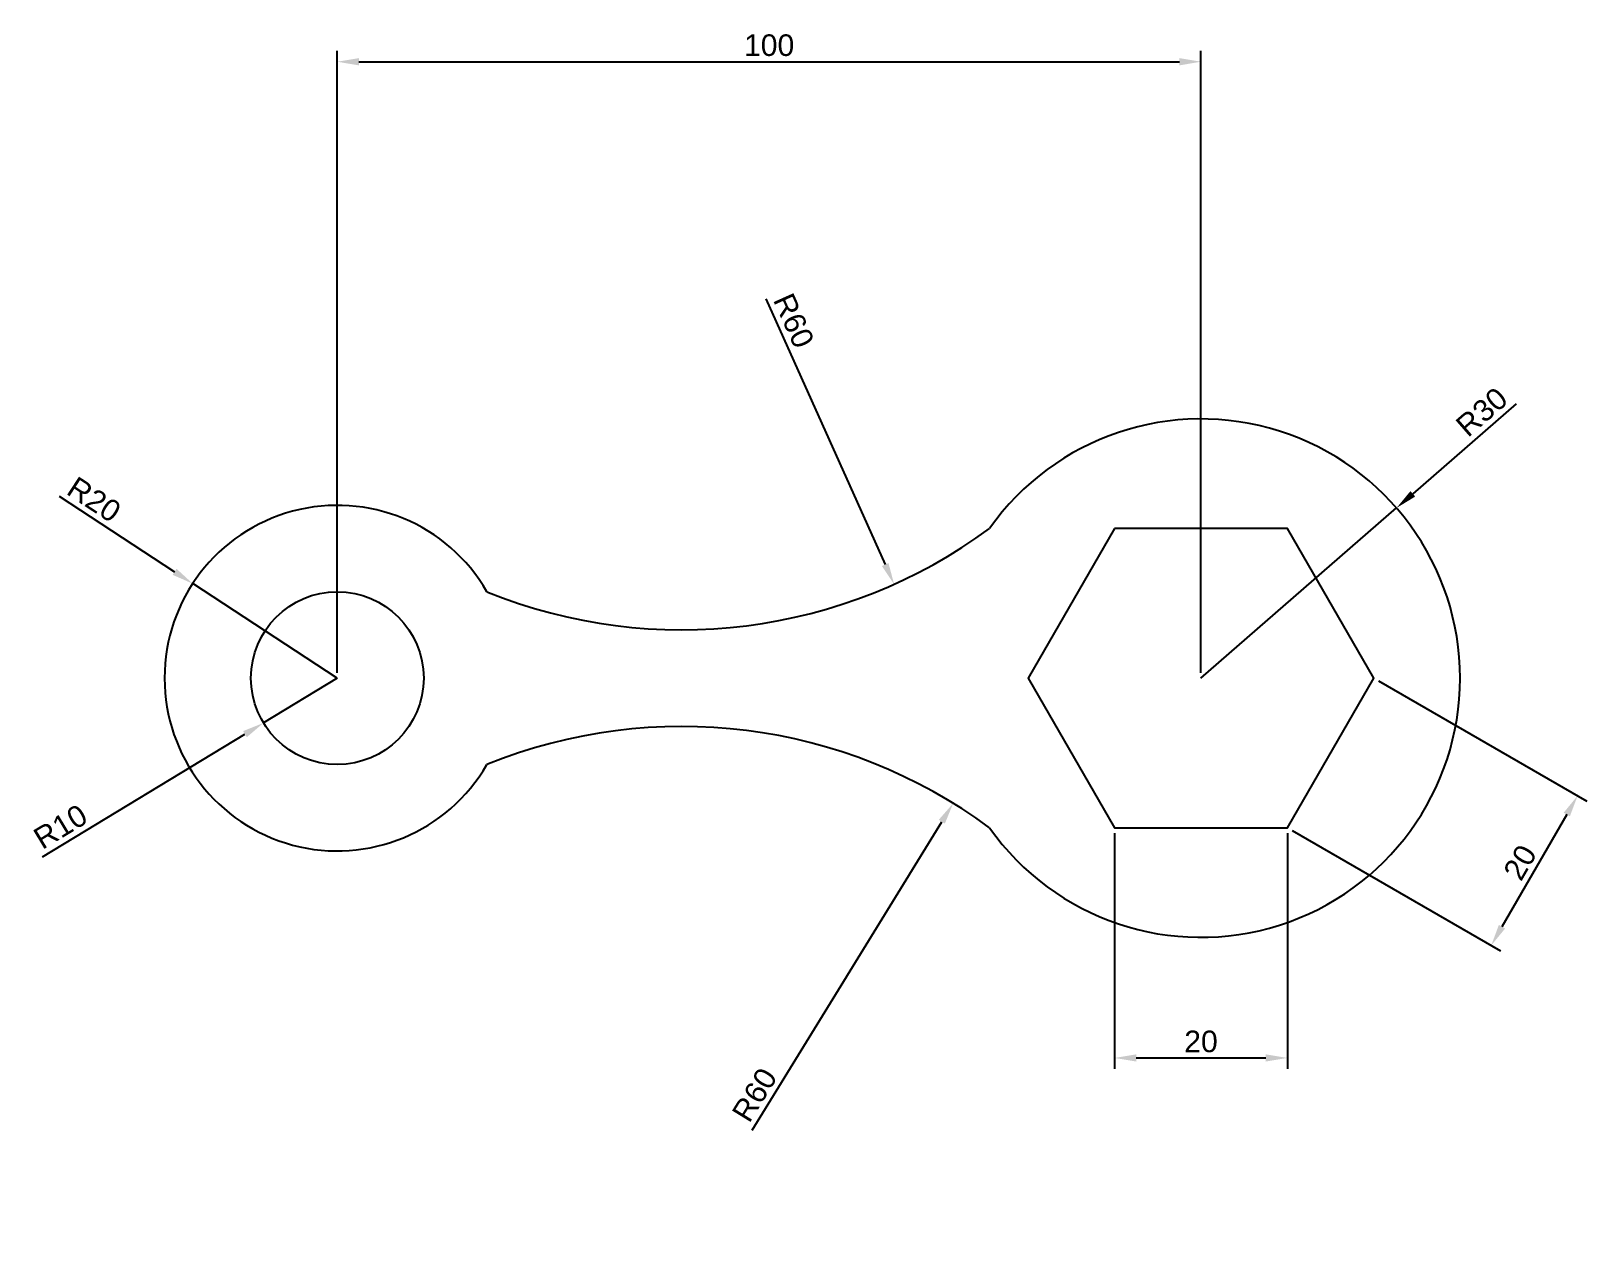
# Model space of a CAD drawing. Header units: millimetres. Extents: x 2000 to 2181, y 1682 to 1822.
import ezdxf

# ---------------------------------------------------------------- set-up
doc = ezdxf.new("R2010")
doc.units = ezdxf.units.MM
doc.styles.get("Standard").update_dxf_attribs({"font": 'arial.ttf'})
doc.dimstyles.new('ISO-25', dxfattribs={"dimtxt": 2.5, "dimasz": 2.5, "dimexe": 1.25, "dimexo": 0.625, "dimtad": 1, "dimtxsty": 'Standard', "dimcen": 2.5, "dimadec": 0, "dimazin": 0, "dimtfac": 1, "dimtmove": 0, "dimatfit": 3, "dimfxl": 1, "dimarcsym": 0})

# ---------------------------------------------------------------- blocks, each defined once
blk = doc.blocks.new('*D4')
at = {"color": 0, "lineweight": -2, "transparency": 16777216}
for p, q in [((2125.83, 1729.46), (2125.83, 1702.19)), ((2145.83, 1729.46), (2145.83, 1702.19)), ((2128.33, 1703.44), (2143.33, 1703.44))]:
    blk.add_line(p, q, dxfattribs=at)
at = {"color": 0, "transparency": 16777216}
for points in [[(2128.33, 1703.86), (2128.33, 1703.03), (2125.83, 1703.44)], [(2143.33, 1703.86), (2143.33, 1703.03), (2145.83, 1703.44)]]:
    blk.add_solid(points, dxfattribs=at)
at = {"layer": 'Defpoints', "color": 0, "transparency": 16777216}
for p in [(2125.83, 1730.08), (2145.83, 1730.08), (2145.83, 1703.44)]:
    blk.add_point(p, dxfattribs=at)
at = {"color": 0, "transparency": 16777216, "insert": (2135.83, 1705.34), "char_height": 2.5, "attachment_point": 5}
blk.add_mtext('20', dxfattribs=at)
blk = doc.blocks.new('*D5')
at = {"color": 0, "lineweight": -2, "transparency": 16777216}
for p, q in [((2156.37, 1747.09), (2180.51, 1733.16)), ((2178.18, 1731.62), (2170.68, 1718.63)), ((2146.37, 1729.77), (2170.51, 1715.84))]:
    blk.add_line(p, q, dxfattribs=at)
at = {"color": 0, "transparency": 16777216}
for points in [[(2177.82, 1731.83), (2178.54, 1731.41), (2179.43, 1733.78)], [(2170.32, 1718.84), (2171.04, 1718.42), (2169.43, 1716.46)]]:
    blk.add_solid(points, dxfattribs=at)
at = {"layer": 'Defpoints', "color": 0, "transparency": 16777216}
for p in [(2155.83, 1747.41), (2145.83, 1730.08), (2169.43, 1716.46)]:
    blk.add_point(p, dxfattribs=at)
at = {"color": 0, "transparency": 16777216, "insert": (2172.78, 1726.07), "char_height": 2.5, "attachment_point": 5, "rotation": 60}
blk.add_mtext('20', dxfattribs=at)
blk = doc.blocks.new('*D7')
at = {"color": 0, "lineweight": -2, "transparency": 16777216}
for p, q in [((2035.83, 1748.03), (2035.83, 1820)), ((2135.83, 1748.03), (2135.83, 1820)), ((2038.33, 1818.75), (2133.33, 1818.75))]:
    blk.add_line(p, q, dxfattribs=at)
at = {"color": 0, "transparency": 16777216}
for points in [[(2038.33, 1819.17), (2038.33, 1818.33), (2035.83, 1818.75)], [(2133.33, 1819.17), (2133.33, 1818.33), (2135.83, 1818.75)]]:
    blk.add_solid(points, dxfattribs=at)
at = {"layer": 'Defpoints', "color": 0, "transparency": 16777216}
for p in [(2135.83, 1818.75), (2035.83, 1747.41), (2135.83, 1747.41)]:
    blk.add_point(p, dxfattribs=at)
at = {"color": 0, "transparency": 16777216, "insert": (2085.83, 1820.65), "char_height": 2.5, "attachment_point": 5}
blk.add_mtext('100', dxfattribs=at)
blk = doc.blocks.new('*D8')
at = {"color": 0, "lineweight": -2, "transparency": 16777216}
blk.add_line((2085.46, 1791.29), (2099.27, 1760.55), dxfattribs=at)
at = {"color": 0, "transparency": 16777216}
blk.add_solid([(2099.65, 1760.72), (2098.89, 1760.38), (2100.3, 1758.27)], dxfattribs=at)
at = {"layer": 'Defpoints', "color": 0, "transparency": 16777216}
for p in [(2075.71, 1813), (2100.3, 1758.27)]:
    blk.add_point(p, dxfattribs=at)
at = {"color": 0, "transparency": 16777216, "insert": (2088.68, 1788.78), "char_height": 2.5, "attachment_point": 5, "rotation": 294.1918}
blk.add_mtext('R60', dxfattribs=at)
blk = doc.blocks.new('*D9')
at = {"color": 0, "lineweight": -2, "transparency": 16777216}
blk.add_line((2083.88, 1695.1), (2105.83, 1730.79), dxfattribs=at)
at = {"color": 0, "transparency": 16777216}
blk.add_solid([(2105.47, 1731.01), (2106.18, 1730.57), (2107.14, 1732.92)], dxfattribs=at)
at = {"layer": 'Defpoints', "color": 0, "transparency": 16777216}
for p in [(2107.14, 1732.92), (2075.71, 1681.81)]:
    blk.add_point(p, dxfattribs=at)
at = {"color": 0, "transparency": 16777216, "insert": (2084.15, 1699.17), "char_height": 2.5, "attachment_point": 5, "rotation": 58.4138}
blk.add_mtext('R60', dxfattribs=at)
blk = doc.blocks.new('*D10')
at = {"color": 0, "lineweight": -2, "transparency": 16777216}
for p, q in [((2003.61, 1768.45), (2017, 1759.71)), ((2035.83, 1747.41), (2019.09, 1758.34))]:
    blk.add_line(p, q, dxfattribs=at)
at = {"color": 0, "transparency": 16777216}
blk.add_solid([(2017.22, 1760.06), (2016.77, 1759.36), (2019.09, 1758.34)], dxfattribs=at)
at = {"layer": 'Defpoints', "color": 0, "transparency": 16777216}
for p in [(2019.09, 1758.34), (2035.83, 1747.41)]:
    blk.add_point(p, dxfattribs=at)
at = {"color": 0, "transparency": 16777216, "insert": (2007.67, 1768.07), "char_height": 2.5, "attachment_point": 5, "rotation": 326.8437}
blk.add_mtext('R20', dxfattribs=at)
blk = doc.blocks.new('*D11')
at = {"color": 0, "lineweight": -2, "transparency": 16777216}
for p, q in [((2035.83, 1747.41), (2027.28, 1742.22)), ((2001.68, 1726.71), (2025.14, 1740.93))]:
    blk.add_line(p, q, dxfattribs=at)
at = {"color": 0, "transparency": 16777216}
blk.add_solid([(2024.93, 1741.28), (2025.36, 1740.57), (2027.28, 1742.22)], dxfattribs=at)
at = {"layer": 'Defpoints', "color": 0, "transparency": 16777216}
for p in [(2035.83, 1747.41), (2027.28, 1742.22)]:
    blk.add_point(p, dxfattribs=at)
at = {"color": 0, "transparency": 16777216, "insert": (2003.78, 1730.21), "char_height": 2.5, "attachment_point": 5, "rotation": 31.2081}
blk.add_mtext('R10', dxfattribs=at)
blk = doc.blocks.new('*D12')
at = {"color": 0, "lineweight": -2, "transparency": 16777216}
for p, q in [((2172.31, 1779.14), (2160.35, 1768.74)), ((2135.83, 1747.41), (2158.47, 1767.1))]:
    blk.add_line(p, q, dxfattribs=at)
at = {"color": 0, "transparency": 16777216}
blk.add_solid([(2160.08, 1769.05), (2160.63, 1768.42), (2158.47, 1767.1)], dxfattribs=at)
at = {"layer": 'Defpoints', "color": 0, "transparency": 16777216}
for p in [(2158.47, 1767.1), (2135.83, 1747.41)]:
    blk.add_point(p, dxfattribs=at)
at = {"color": 0, "transparency": 16777216, "insert": (2168.34, 1778.21), "char_height": 2.5, "attachment_point": 5, "rotation": 41.0215}
blk.add_mtext('R30', dxfattribs=at)

msp = doc.modelspace()

# ---------------------------------------------------------------- linework, layer by layer
msp.add_lwpolyline([(2125.832, 1764.726), (2115.832, 1747.405), (2125.832, 1730.085), (2145.832, 1730.085), (2155.832, 1747.405), (2145.832, 1764.726)], close=True)
msp.add_circle((2035.832, 1747.405), 10)
for centre, radius, start, end in [((2135.832, 1747.405), 30, 215.26439, 144.73561), ((2035.832, 1747.405), 20, 30, 330), ((2035.832, 1747.405), 20, 30, 330), ((2075.711, 1813.003), 60, 247.91621, 306.42579), ((2075.711, 1681.807), 60, 53.57421, 112.08379)]:
    msp.add_arc(centre, radius, start, end)

# ---------------------------------------------------------------- dimensions: what is measured, and where the dimension line sits
for base, p1, p2, picture, middle in [((2135.832, 1818.751), (2035.832, 1747.405), (2135.832, 1747.405), '*D7', (2085.832, 1820.652)), ((2145.832, 1703.443), (2125.832, 1730.085), (2145.832, 1730.085), '*D4', (2135.832, 1705.345))]:
    dim = msp.add_linear_dim(base=base, p1=p1, p2=p2, dimstyle='ISO-25')
    dim.commit()
    dim.dimension.update_dxf_attribs({"geometry": picture, "text_midpoint": middle})
for center, mpoint, picture, middle in [((2075.711, 1813.003), (2100.298, 1758.272), '*D8', (2086.942, 1788.003)), ((2135.832, 1747.405), (2158.466, 1767.095), '*D12', (2169.591, 1776.773)), ((2035.832, 1747.405), (2019.089, 1758.344), '*D10', (2006.634, 1766.48)), ((2035.832, 1747.405), (2027.279, 1742.224), '*D11', (2004.761, 1728.582)), ((2075.711, 1681.807), (2107.137, 1732.918), '*D9', (2085.771, 1698.169))]:
    dim = msp.add_radius_dim(center=center, mpoint=mpoint, dimstyle='ISO-25')
    dim.commit()
    dim.dimension.update_dxf_attribs({"geometry": picture, "text_midpoint": middle, "dimtype": 164})
dim = msp.add_aligned_dim(p1=(2155.832, 1747.405), p2=(2145.832, 1730.085), distance=27.245, dimstyle='ISO-25')
dim.commit()
dim.dimension.update_dxf_attribs({"geometry": '*D5', "text_midpoint": (2172.781, 1726.073)})

doc.saveas('drawing.dxf')
